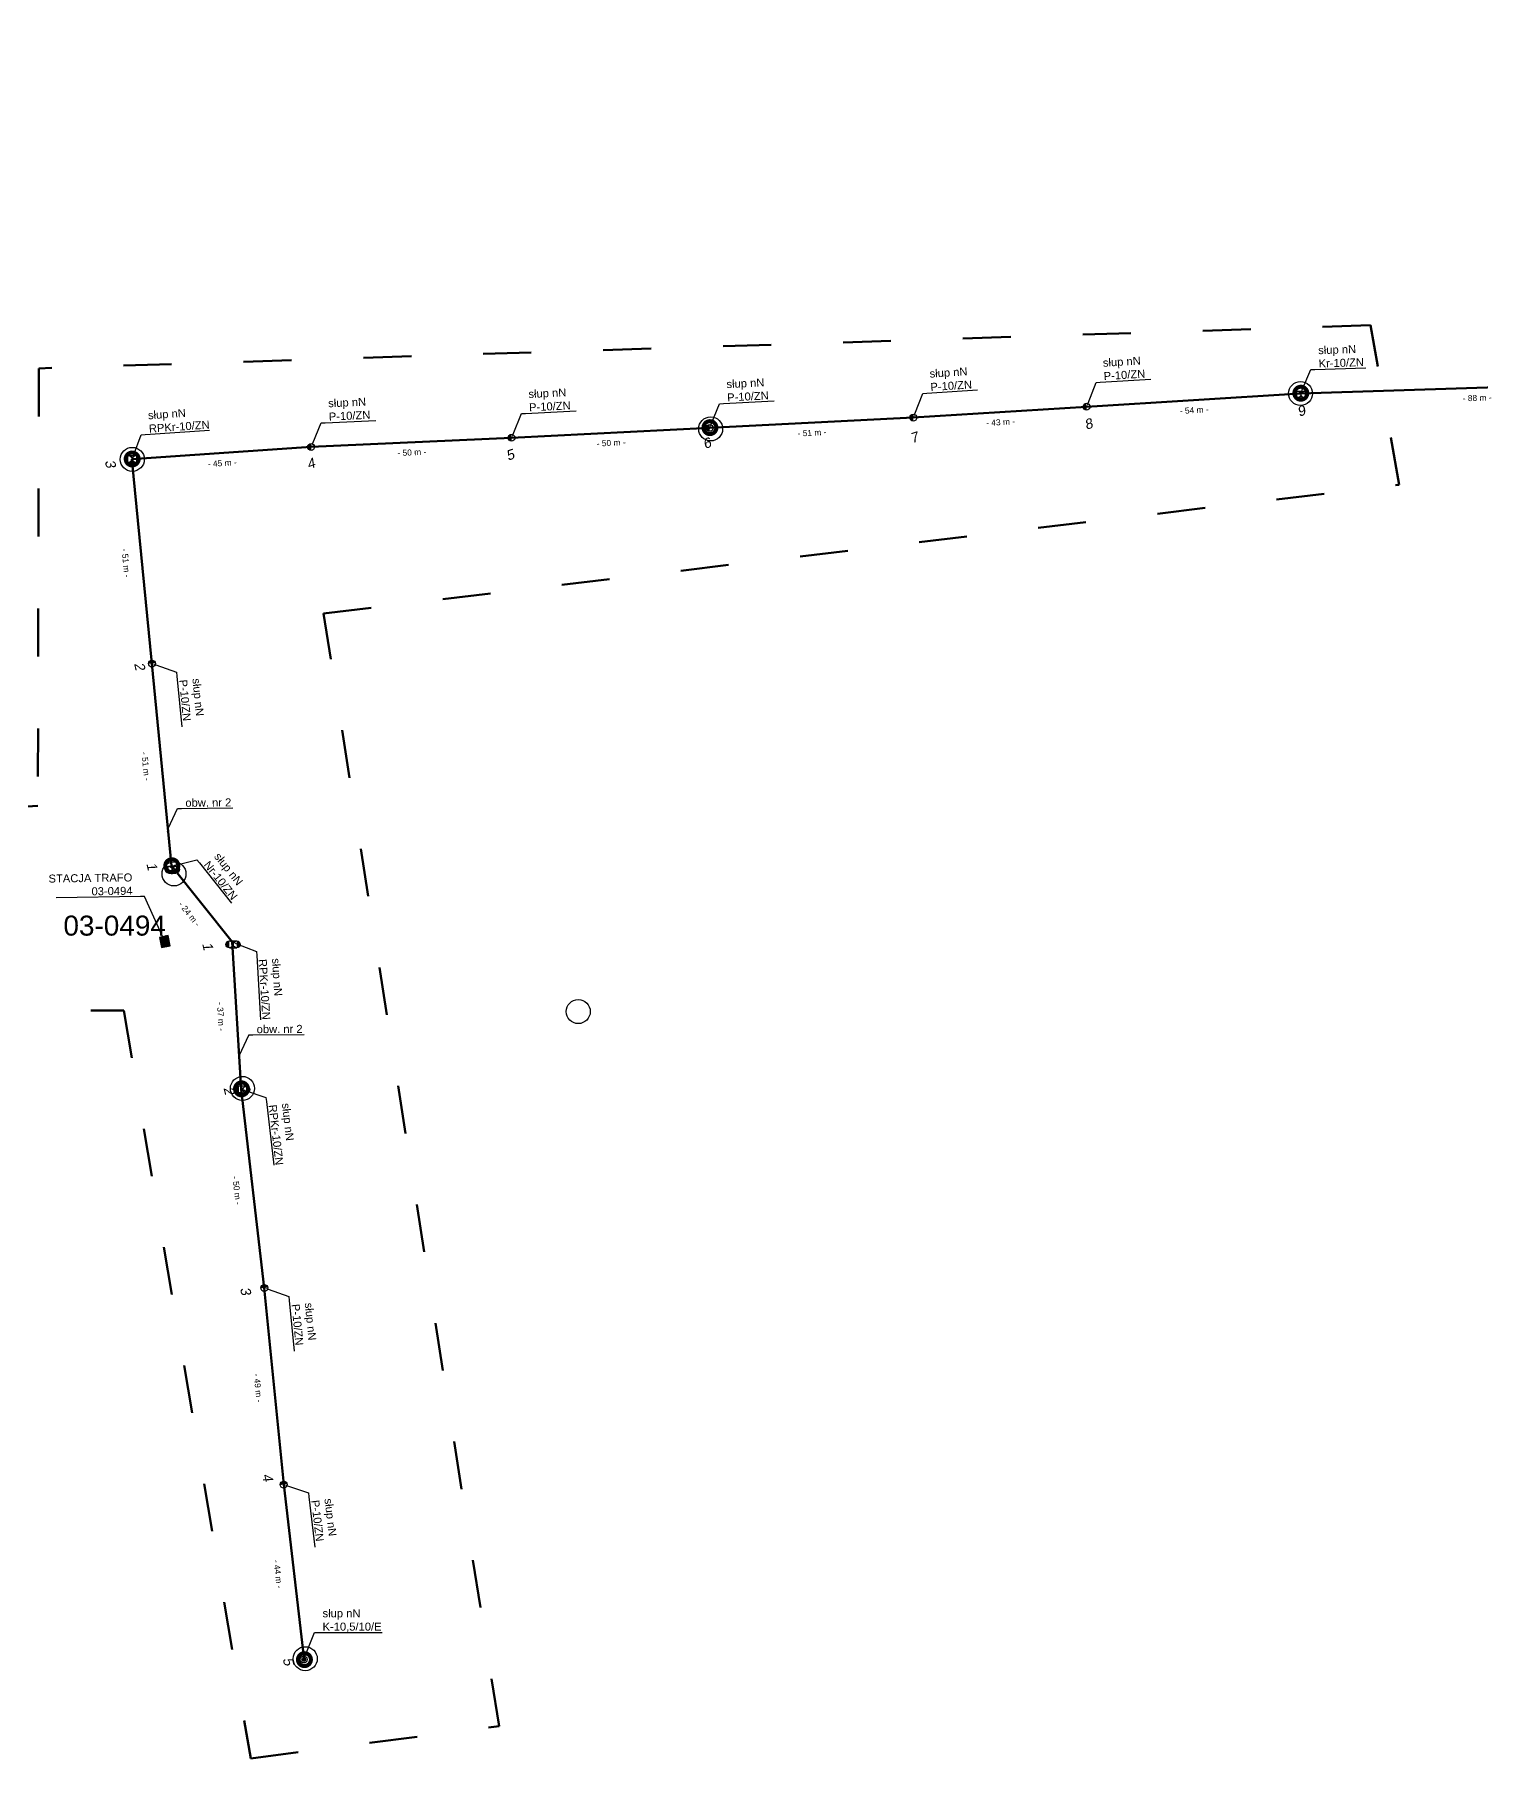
# Model space of a CAD drawing. Header units: metres. Extents: x 5772289 to 7530543, y 5762751 to 5793884.
# Drawn here: x 7526562.9 to 7526924.7, y 5786928.1 to 5787359 of the extents above; entities that cross this region are included whole.
import ezdxf
from ezdxf import colors
from ezdxf.entities.mleader import LeaderData, LeaderLine
from ezdxf.enums import TextEntityAlignment as Align
from ezdxf.math import Vec2, Vec3

# ---------------------------------------------------------------- set-up
doc = ezdxf.new("R2010")
doc.units = ezdxf.units.M
doc.linetypes.add('GCAD_ISO03W100', pattern=[30, 12, -18])
for name, color, linetype, lineweight in [('!tele', 30, 'Continuous', 50), ('!trafo', 6, 'GCAD_ISO03W100', 50), ('00_Mufa', 3, 'Continuous', 30), ('_MM LINIA Sn', 40, 'Continuous', 30), ('_numery', 7, 'Continuous', 40), ('trafo otwock2|Survey_Point_Text_Name', 7, 'Continuous', 0)]:
    doc.layers.add(name, color=color, linetype=linetype, lineweight=lineweight)
doc.layers.add('_arkusze model', color=7, linetype='Continuous', lineweight=50, plot=False)
for name, color, linetype in [('_MM mufy', 3, 'Continuous'), ('_MM opisy', 7, 'Continuous'), ('_MM slupy', 5, 'Continuous'), ('_mm trafo', 3, 'Continuous'), ('DIM', 7, 'Continuous')]:
    doc.layers.add(name, color=color, linetype=linetype)
doc.styles.get("Standard").update_dxf_attribs({"font": 'arial.ttf'})
doc.dimstyles.new('opis linie', dxfattribs={"dimtxt": 1.5, "dimasz": 0.18, "dimexe": 0.18, "dimexo": 0.0625, "dimgap": 2.5, "dimtad": 4, "dimdec": 0, "dimzin": 0, "dimdsep": 46, "dimtxsty": 'Standard', "dimcen": 0.09, "dimse1": 1, "dimse2": 1, "dimsd1": 1, "dimsd2": 1, "dimclrt": 256, "dimadec": 0, "dimazin": 0, "dimtfac": 1, "dimtdec": 0, "dimtofl": 0, "dimtmove": 0, "dimatfit": 3, "dimfxl": 1, "dimtfill": 1, "dimtolj": 1, "dimtzin": 0, "dimarcsym": 0})

# ---------------------------------------------------------------- blocks, each defined once
blk = doc.blocks.new('trafo')
at = {"layer": '_mm trafo'}
h = blk.add_hatch(color=256, dxfattribs=at)
h.dxf.hatch_style = 1
h.paths.add_polyline_path([(-1.15, 1.02), (-0.52, -1.51), (1.64, -0.96), (1.01, 1.59)])
at = {"layer": '_MM LINIA Sn', "color": 2, "lineweight": 60}
for p, q in [((0.58, 0.02), (-0.43, 0.9)), ((-0.32, -0.23), (0.58, 0.02)), ((0.58, -0.92), (-0.32, -0.23)), ((0.55, -0.72), (0.41, -0.9)), ((0.41, -0.9), (0.58, -0.92)), ((0.58, -0.92), (0.55, -0.72))]:
    blk.add_line(p, q, dxfattribs=at)
at = {"layer": '_mm trafo', "flags": 128}
blk.add_lwpolyline([(-0.52, -1.52), (1.64, -0.96), (0.98, 1.58), (-1.17, 0.99), (-0.52, -1.52)], close=True, dxfattribs=at)
blk = doc.blocks.new('ZN')
at = {"layer": '_MM slupy', "transparency": 33554687}
h = blk.add_hatch(color=256, dxfattribs=at)
h.dxf.hatch_style = 1
h.paths.add_polyline_path([(0, -0.86), (0, 0.86, 1)])
at = {"layer": '_MM slupy'}
blk.add_circle((0, 0), 0.857, dxfattribs=at)
blk = doc.blocks.new('trafo otwock2|NULL-flatten-264')
at = {"color": 2, "linetype": 'Continuous', "lineweight": 0}
blk.add_point((0, 0), dxfattribs=at)
blk = doc.blocks.new('trafo otwock2-flatten-1')
at = {"layer": '!tele'}
blk.add_blockref('trafo otwock2|NULL-flatten-264', (7526595.72705, 5787133.78803), dxfattribs=at)
at = {"layer": 'trafo otwock2|Survey_Point_Text_Name', "color": 3, "linetype": 'Continuous', "lineweight": 53}
blk.add_text('03-0494', height=5, dxfattribs=at).set_placement((7526595.72705, 5787133.78803), align=Align.RIGHT)
blk = doc.blocks.new('*D3182')
at = {"layer": 'DIM', "insert": (7526585.73, 5787226.93), "char_height": 1.5, "attachment_point": 5, "rotation": 275.5948, "bg_fill": 3, "box_fill_scale": 1.1, "bg_fill_color": 9, "bg_fill_true_color": 13158600, "bg_fill_transparency": 0}
blk.add_mtext('\\A1;- 51 m -', dxfattribs=at)
blk = doc.blocks.new('*D3183')
at = {"layer": 'DIM', "insert": (7526590.69, 5787176.1), "char_height": 1.5, "attachment_point": 5, "rotation": 275.5424, "bg_fill": 3, "box_fill_scale": 1.1, "bg_fill_color": 9, "bg_fill_true_color": 13158600, "bg_fill_transparency": 0}
blk.add_mtext('\\A1;- 51 m -', dxfattribs=at)
blk = doc.blocks.new('*D3184')
at = {"layer": 'DIM', "insert": (7526601.6, 5787139.2), "char_height": 1.5, "attachment_point": 5, "rotation": 308.6488, "bg_fill": 3, "box_fill_scale": 1.1, "bg_fill_color": 9, "bg_fill_true_color": 13158600, "bg_fill_transparency": 0}
blk.add_mtext('\\A1;- 24 m -', dxfattribs=at)
blk = doc.blocks.new('*D3185')
at = {"layer": 'DIM', "insert": (7526609.43, 5787113.57), "char_height": 1.5, "attachment_point": 5, "rotation": 273.5133, "bg_fill": 3, "box_fill_scale": 1.1, "bg_fill_color": 9, "bg_fill_true_color": 13158600, "bg_fill_transparency": 0}
blk.add_mtext('\\A1;- 37 m -', dxfattribs=at)
blk = doc.blocks.new('*D3186')
at = {"layer": 'DIM', "insert": (7526613.47, 5787070.1), "char_height": 1.5, "attachment_point": 5, "rotation": 276.6222, "bg_fill": 3, "box_fill_scale": 1.1, "bg_fill_color": 9, "bg_fill_true_color": 13158600, "bg_fill_transparency": 0}
blk.add_mtext('\\A1;- 50 m -', dxfattribs=at)
blk = doc.blocks.new('*D3187')
at = {"layer": 'DIM', "insert": (7526618.76, 5787020.74), "char_height": 1.5, "attachment_point": 5, "rotation": 275.6253, "bg_fill": 3, "box_fill_scale": 1.1, "bg_fill_color": 9, "bg_fill_true_color": 13158600, "bg_fill_transparency": 0}
blk.add_mtext('\\A1;- 49 m -', dxfattribs=at)
blk = doc.blocks.new('*D3188')
at = {"layer": 'DIM', "insert": (7526623.77, 5786974.19), "char_height": 1.5, "attachment_point": 5, "rotation": 276.6629, "bg_fill": 3, "box_fill_scale": 1.1, "bg_fill_color": 9, "bg_fill_true_color": 13158600, "bg_fill_transparency": 0}
blk.add_mtext('\\A1;- 44 m -', dxfattribs=at)
blk = doc.blocks.new('*D3310')
at = {"layer": 'DIM', "insert": (7526923.64, 5787268.19), "char_height": 1.5, "attachment_point": 5, "rotation": 1.8236, "bg_fill": 3, "box_fill_scale": 1.1, "bg_fill_color": 9, "bg_fill_true_color": 13158600, "bg_fill_transparency": 0}
blk.add_mtext('\\A1;- 88 m -', dxfattribs=at)
blk = doc.blocks.new('*D3311')
at = {"layer": 'DIM', "insert": (7526852.88, 5787265.14), "char_height": 1.5, "attachment_point": 5, "rotation": 3.5425, "bg_fill": 3, "box_fill_scale": 1.1, "bg_fill_color": 9, "bg_fill_true_color": 13158600, "bg_fill_transparency": 0}
blk.add_mtext('\\A1;- 54 m -', dxfattribs=at)
blk = doc.blocks.new('*D3312')
at = {"layer": 'DIM', "insert": (7526804.46, 5787262.12), "char_height": 1.5, "attachment_point": 5, "rotation": 3.5884, "bg_fill": 3, "box_fill_scale": 1.1, "bg_fill_color": 9, "bg_fill_true_color": 13158600, "bg_fill_transparency": 0}
blk.add_mtext('\\A1;- 43 m -', dxfattribs=at)
blk = doc.blocks.new('*D3313')
at = {"layer": 'DIM', "insert": (7526757.3, 5787259.47), "char_height": 1.5, "attachment_point": 5, "rotation": 2.898, "bg_fill": 3, "box_fill_scale": 1.1, "bg_fill_color": 9, "bg_fill_true_color": 13158600, "bg_fill_transparency": 0}
blk.add_mtext('\\A1;- 51 m -', dxfattribs=at)
blk = doc.blocks.new('*D3314')
at = {"layer": 'DIM', "insert": (7526707.07, 5787256.95), "char_height": 1.5, "attachment_point": 5, "rotation": 2.8518, "bg_fill": 3, "box_fill_scale": 1.1, "bg_fill_color": 9, "bg_fill_true_color": 13158600, "bg_fill_transparency": 0}
blk.add_mtext('\\A1;- 50 m -', dxfattribs=at)
blk = doc.blocks.new('*D3315')
at = {"layer": 'DIM', "insert": (7526657.23, 5787254.57), "char_height": 1.5, "attachment_point": 5, "rotation": 2.614, "bg_fill": 3, "box_fill_scale": 1.1, "bg_fill_color": 9, "bg_fill_true_color": 13158600, "bg_fill_transparency": 0}
blk.add_mtext('\\A1;- 50 m -', dxfattribs=at)
blk = doc.blocks.new('*D3316')
at = {"layer": 'DIM', "insert": (7526609.81, 5787251.89), "char_height": 1.5, "attachment_point": 5, "rotation": 3.9266, "bg_fill": 3, "box_fill_scale": 1.1, "bg_fill_color": 9, "bg_fill_true_color": 13158600, "bg_fill_transparency": 0}
blk.add_mtext('\\A1;- 45 m -', dxfattribs=at)
blk = doc.blocks.new('R')
at = {"layer": '_MM slupy', "transparency": 33554687}
h = blk.add_hatch(color=256, dxfattribs=at)
h.dxf.hatch_style = 1
h.paths.add_polyline_path([(-0.93, -0.86), (-0.93, 0.86, 1)])
h = blk.add_hatch(color=256, dxfattribs=at)
h.dxf.hatch_style = 1
h.paths.add_polyline_path([(0.93, 0.86), (0.93, -0.86, 1)])
at = {"layer": '_MM slupy'}
for points in [[(-0.93, 0.86), (0.93, 0.86)], [(-0.93, -0.86), (0.93, -0.86)]]:
    blk.add_lwpolyline(points, dxfattribs=at)
for centre in [(-0.93, 0), (0.93, 0)]:
    blk.add_circle(centre, 0.857, dxfattribs=at)
blk = doc.blocks.new('E')
at = {"layer": '_MM slupy'}
h = blk.add_hatch(color=256, dxfattribs=at)
h.dxf.hatch_style = 1
h.paths.add_polyline_path([(0.27, 0.37, 1), (-0.27, -0.37, 1)])
for radius in [0.857, 0.457]:
    blk.add_circle((0, 0), radius, dxfattribs=at)
blk = doc.blocks.new('mufa')
at = {"layer": '_MM mufy'}
h = blk.add_hatch(color=256, dxfattribs=at)
h.dxf.hatch_style = 1
h.paths.add_polyline_path([(2.15, 0.12, 1), (-2.1, -0.05, 1)])
h.paths.add_polyline_path([(-1.1, -0.01, -1), (1.15, 0.08, -1)], flags=16)
h.paths.add_polyline_path([(-0.83, 0, -1), (0.88, 0.07, -1)], flags=0)
blk = doc.blocks.new('q')
at = {"layer": '_MM slupy'}
blk.add_blockref('ZN', (0, 0), dxfattribs=at)
at = {"layer": '_MM opisy'}
ml = blk.add_multileader_mtext('Standard', dxfattribs=at)
ml.set_content('\\pxql;słup nN\\PP-10/ZN', color=256)
ml.set_leader_properties()
ml.build(insert=Vec2(0, 0))
ml.multileader.update_dxf_attribs({"has_text_frame": 1, "text_left_attachment_type": 5, "text_right_attachment_type": 5, "dogleg_length": 1, "arrow_head_size": 1})
ctx = ml.context
ctx.base_point, ctx.char_height, ctx.arrow_head_size, ctx.landing_gap_size, ctx.plane_origin = Vec3(3.75, 5.9), 2, 1, 1, Vec3(1.72, -1.42)
ctx.left_attachment, ctx.right_attachment = 5, 5
notes = []
notes.append((ctx, [(0, (1, 1, 0), (2.75, 5.9), (1, 0), 1, [(0, [(0, 0), (2.75, 5.9)], 0, [])])]))
ctx.mtext.insert, ctx.mtext.flow_direction = Vec3(4.75, 11.7), 5
ctx.mtext.has_bg_fill, ctx.mtext.bg_color, ctx.mtext.bg_scale_factor, ctx.mtext.bg_transparency, ctx.mtext.use_window_bg_color = 1, -1023410175, 1, 0, 1
for ctx, leaders in notes:
    for number, flags, end, landing, length, lines in leaders:
        leader = LeaderData()
        leader.index, (leader.has_last_leader_line, leader.has_dogleg_vector, leader.attachment_direction) = number, flags
        leader.last_leader_point, leader.dogleg_vector, leader.dogleg_length = Vec3(end), Vec3(landing), length
        for number, points, colour, breaks in lines:
            line = LeaderLine()
            line.index, line.vertices, line.color, line.breaks = number, Vec3.list(points), colors.encode_raw_color(colour), breaks
            leader.lines.append(line)
        ctx.leaders.append(leader)

msp = doc.modelspace()

# ---------------------------------------------------------------- linework, layer by layer
at = {"layer": '!trafo'}
msp.add_lwpolyline([(7525815.72, 5787043.96), (7525887.16, 5787046.9), (7525883.11, 5787090.11), (7525970.2, 5787068.5), (7526299.95, 5787117.07), (7526326.53, 5787111.72), (7526323.27, 5787089.8), (7526251.91, 5787066.89), (7526257.22, 5787042.3), (7526328.46, 5787043.2), (7526339.54, 5786972.53), (7526369.07, 5786978.59), (7526366.96, 5787113.61), (7526585.2, 5787115.09), (7526616.93, 5786928.09), (7526679.04, 5786936.19), (7526635.16, 5787214.32), (7526904.13, 5787246.48), (7526896.99, 5787286.34), (7526563.96, 5787275.58), (7526563.71, 5787166.21), (7525958.83, 5787130.43), (7525802.21, 5787171.61)], close=True, dxfattribs=at)
at = {"layer": '00_Mufa'}
for centre in [(7526879.48, 5787269.3), (7526731.96, 5787260.44), (7526587.32, 5787252.84), (7526597.75, 5787149.21), (7526698.85, 5787114.79), (7526614.86, 5787095.59), (7526630.58, 5786953.04)]:
    msp.add_circle(centre, 3, dxfattribs=at)

# ---------------------------------------------------------------- block references
at = {"layer": '_arkusze model', "rotation": 357.3066721443945}
msp.add_blockref('trafo', (7526595.21, 5787132.27), dxfattribs=at)

# ---------------------------------------------------------------- next in the draw order: block references
for p, rotation in [((7526825.96, 5787265.99), 3.542457590363437), ((7526731.71, 5787260.7), 2.898036993668988), ((7526782.64, 5787263.27), 3.58843708332339), ((7526632.05, 5787255.94), 2.614023247732805), ((7526682.17, 5787258.23), 2.851792204320078), ((7526592.23, 5787201.79), 275.5423767730491), ((7526620.34, 5787045.71), 275.6252840398977), ((7526625.18, 5786996.56), 276.6628739972517)]:
    msp.add_blockref('q', p, dxfattribs=dict(rotation=rotation))

# ---------------------------------------------------------------- next in the draw order: leaders
at = {"layer": '_mm trafo', "color": 3}
ml = msp.add_multileader_mtext('Standard', dxfattribs=at)
ml.set_content('STACJA TRAFO\\P03-0494', color=3)
ml.set_leader_properties()
ml.build(insert=Vec2(0, 0))
ml.multileader.update_dxf_attribs({"has_text_frame": 1, "text_left_attachment_type": 5, "text_right_attachment_type": 5, "dogleg_length": 1, "arrow_head_size": 1.5})
ctx = ml.context
ctx.base_point, ctx.char_height, ctx.arrow_head_size, ctx.plane_origin, ctx.plane_x_axis, ctx.plane_y_axis = Vec3(7526564.69, 5787143.18), 2, 1.5, Vec3(7526599.35, 5787100.18), Vec3(0.999891, 0.014731), Vec3(-0.014731, 0.999891)
ctx.left_attachment, ctx.right_attachment, ctx.text_align_type, ctx.attachment_type = 5, 5, 2, 2
notes = []
notes.append((ctx, [(0, (1, 1, 0), (7526590.39, 5787143.56), (-0.999891, -0.014731), 1, [(0, [(7526596.11, 5787130.99)], 0, [])])]))
ctx.mtext.insert, ctx.mtext.text_direction, ctx.mtext.rotation, ctx.mtext.alignment, ctx.mtext.flow_direction = Vec3(7526587.31, 5787149.34), Vec3(0.999891, 0.014731), 6.129723, 3, 5
ctx.mtext.has_bg_fill, ctx.mtext.bg_color, ctx.mtext.bg_scale_factor, ctx.mtext.bg_transparency, ctx.mtext.use_window_bg_color = 1, -1073741824, 1, 0, 1
for ctx, leaders in notes:
    for number, flags, end, landing, length, lines in leaders:
        leader = LeaderData()
        leader.index, (leader.has_last_leader_line, leader.has_dogleg_vector, leader.attachment_direction) = number, flags
        leader.last_leader_point, leader.dogleg_vector, leader.dogleg_length = Vec3(end), Vec3(landing), length
        for number, points, colour, breaks in lines:
            line = LeaderLine()
            line.index, line.vertices, line.color, line.breaks = number, Vec3.list(points), colors.encode_raw_color(colour), breaks
            leader.lines.append(line)
        ctx.leaders.append(leader)

# ---------------------------------------------------------------- next in the draw order: linework, layer by layer
at = {"layer": '!tele'}
for points in [[(7526587.23, 5787252.86), (7526632.05, 5787255.94), (7526682.17, 5787258.23), (7526731.71, 5787260.7), (7526782.64, 5787263.27), (7526825.96, 5787265.99), (7526879.48, 5787269.3), (7526967.64, 5787272.11), (7527024.17, 5787275.61), (7527077.15, 5787279.59), (7527122.43, 5787282.55), (7527175.91, 5787286.19), (7527222.01, 5787288.89), (7527255.91, 5787317.02), (7527263.32, 5787370.85), (7527270.47, 5787422.26), (7527277.91, 5787474.38)], [(7526587.23, 5787252.86), (7526592.23, 5787201.79), (7526597.14, 5787151.19), (7526612.31, 5787132.22), (7526614.57, 5787095.41), (7526620.34, 5787045.71), (7526625.18, 5786996.56), (7526630.3, 5786952.74)]]:
    msp.add_lwpolyline(points, dxfattribs=at)

# ---------------------------------------------------------------- next in the draw order: block references
msp.add_blockref('trafo otwock2-flatten-1', (0, 0), dxfattribs=at)

# ---------------------------------------------------------------- next in the draw order: dimensions: what is measured, and where the dimension line sits
at = {"layer": 'DIM'}
for p1, p2, picture, middle in [((7526967.64, 5787272.11), (7526879.48, 5787269.3), '*D3310', (7526923.64, 5787268.19)), ((7526587.23, 5787252.86), (7526592.23, 5787201.79), '*D3182', (7526585.73, 5787226.93))]:
    dim = msp.add_aligned_dim(p1=p1, p2=p2, distance=-0.75, dimstyle='opis linie', override={"dimpost": '- <> m -'}, dxfattribs=at)
    dim.commit()
    dim.dimension.update_dxf_attribs({"geometry": picture, "text_midpoint": middle})

# ---------------------------------------------------------------- next in the draw order: texts
at = {"layer": '_numery', "oblique": 10}
msp.add_text('3', height=2.5, rotation=283.1784, dxfattribs=at).set_placement((7526580.43, 5787252.42))

# ---------------------------------------------------------------- next in the draw order: dimensions: what is measured, and where the dimension line sits
at = {"layer": 'DIM'}
for p1, p2, picture, middle in [((7526879.48, 5787269.3), (7526825.96, 5787265.99), '*D3311', (7526852.88, 5787265.14)), ((7526592.23, 5787201.79), (7526597.14, 5787151.19), '*D3183', (7526590.69, 5787176.1))]:
    dim = msp.add_aligned_dim(p1=p1, p2=p2, distance=-0.75, dimstyle='opis linie', override={"dimpost": '- <> m -'}, dxfattribs=at)
    dim.commit()
    dim.dimension.update_dxf_attribs({"geometry": picture, "text_midpoint": middle})

# ---------------------------------------------------------------- next in the draw order: texts
at = {"layer": '_numery', "oblique": 10}
for s, rotation, p in [('9', 18.1481, (7526879.12, 5787263.47)), ('2', 283.1784, (7526587.75, 5787201.79)), ('1', 283.1784, (7526590.82, 5787151.78))]:
    msp.add_text(s, height=2.5, rotation=rotation, dxfattribs=at).set_placement(p)

# ---------------------------------------------------------------- next in the draw order: dimensions: what is measured, and where the dimension line sits
at = {"layer": 'DIM'}
for p1, p2, picture, middle in [((7526825.96, 5787265.99), (7526782.64, 5787263.27), '*D3312', (7526804.46, 5787262.12)), ((7526597.14, 5787151.19), (7526612.31, 5787132.22), '*D3184', (7526601.6, 5787139.2))]:
    dim = msp.add_aligned_dim(p1=p1, p2=p2, distance=-0.75, dimstyle='opis linie', override={"dimpost": '- <> m -'}, dxfattribs=at)
    dim.commit()
    dim.dimension.update_dxf_attribs({"geometry": picture, "text_midpoint": middle})

# ---------------------------------------------------------------- next in the draw order: leaders
at = {"layer": '_MM opisy'}
ml = msp.add_multileader_mtext('Standard', dxfattribs=at)
ml.set_content('\\pxql;słup nN\\PKr-10/ZN', color=256)
ml.set_leader_properties()
ml.build(insert=Vec2(0, 0))
ml.multileader.update_dxf_attribs({"has_text_frame": 1, "text_left_attachment_type": 5, "text_right_attachment_type": 5, "dogleg_length": 1, "arrow_head_size": 1})
ctx = ml.context
ctx.base_point, ctx.char_height, ctx.arrow_head_size, ctx.landing_gap_size, ctx.plane_origin, ctx.plane_x_axis, ctx.plane_y_axis = Vec3(7526883.05, 5787275.32), 2, 1, 1, Vec3(7526881.25, 5787267.94), Vec3(0.999494, 0.031823), Vec3(-0.031823, 0.999494)
ctx.left_attachment, ctx.right_attachment = 5, 5
notes = []
notes.append((ctx, [(0, (1, 1, 0), (7526882.05, 5787275.29), (0.999494, 0.031823), 1, [(0, [(7526879.48, 5787269.3), (7526882.05, 5787275.29)], 0, [])])]))
ctx.mtext.insert, ctx.mtext.text_direction, ctx.mtext.flow_direction = Vec3(7526883.86, 5787281.12), Vec3(0.999494, 0.031823), 5
ctx.mtext.has_bg_fill, ctx.mtext.bg_color, ctx.mtext.bg_scale_factor, ctx.mtext.bg_transparency, ctx.mtext.use_window_bg_color = 1, -1023410175, 1, 0, 1
at = {"layer": '_MM opisy', "color": 1}
ml = msp.add_multileader_mtext('Standard', dxfattribs=at)
ml.set_content('\\pxql;obw. nr 2', color=1)
ml.set_leader_properties()
ml.build(insert=Vec2(0, 0))
ml.multileader.update_dxf_attribs({"has_text_frame": 1, "text_left_attachment_type": 5, "text_right_attachment_type": 5, "dogleg_length": 1, "arrow_head_size": 1})
ctx = ml.context
ctx.base_point, ctx.char_height, ctx.arrow_head_size, ctx.landing_gap_size, ctx.plane_origin, ctx.plane_x_axis, ctx.plane_y_axis = Vec3(7526599.6, 5787165.59), 2, 1, 1, Vec3(7526597.62, 5787158.21), Vec3(0.999968, 0.008053), Vec3(-0.008053, 0.999968)
ctx.left_attachment, ctx.right_attachment = 5, 5
notes.append((ctx, [(0, (1, 1, 0), (7526598.6, 5787165.58), (0.999968, 0.008053), 1, [(0, [(7526595.89, 5787159.62), (7526598.6, 5787165.54)], 0, [])])]))
ctx.mtext.insert, ctx.mtext.text_direction, ctx.mtext.flow_direction = Vec3(7526600.58, 5787168), Vec3(0.999968, 0.008053), 5
ctx.mtext.has_bg_fill, ctx.mtext.bg_color, ctx.mtext.bg_scale_factor, ctx.mtext.bg_transparency, ctx.mtext.use_window_bg_color = 1, -1023410175, 1, 0, 1
for ctx, leaders in notes:
    for number, flags, end, landing, length, lines in leaders:
        leader = LeaderData()
        leader.index, (leader.has_last_leader_line, leader.has_dogleg_vector, leader.attachment_direction) = number, flags
        leader.last_leader_point, leader.dogleg_vector, leader.dogleg_length = Vec3(end), Vec3(landing), length
        for number, points, colour, breaks in lines:
            line = LeaderLine()
            line.index, line.vertices, line.color, line.breaks = number, Vec3.list(points), colors.encode_raw_color(colour), breaks
            leader.lines.append(line)
        ctx.leaders.append(leader)

# ---------------------------------------------------------------- next in the draw order: block references
at = {"color": 5, "lineweight": 70}
msp.add_blockref('mufa', (7526879.52, 5787269.33), dxfattribs=at)
msp.add_blockref('R', (7526879.58, 5787269.05))

# ---------------------------------------------------------------- next in the draw order: texts
at = {"layer": '_numery', "oblique": 10}
msp.add_text('8', height=2.5, rotation=18.1481, dxfattribs=at).set_placement((7526825.9, 5787260.21))

# ---------------------------------------------------------------- next in the draw order: dimensions: what is measured, and where the dimension line sits
at = {"layer": 'DIM'}
for p1, p2, picture, middle in [((7526782.64, 5787263.27), (7526731.71, 5787260.7), '*D3313', (7526757.3, 5787259.47)), ((7526612.31, 5787132.22), (7526614.57, 5787095.41), '*D3185', (7526609.43, 5787113.57))]:
    dim = msp.add_aligned_dim(p1=p1, p2=p2, distance=-0.75, dimstyle='opis linie', override={"dimpost": '- <> m -'}, dxfattribs=at)
    dim.commit()
    dim.dimension.update_dxf_attribs({"geometry": picture, "text_midpoint": middle})

# ---------------------------------------------------------------- next in the draw order: leaders
at = {"layer": '_MM opisy'}
ml = msp.add_multileader_mtext('Standard', dxfattribs=at)
ml.set_content('\\pxql;słup nN\\PNr-10/ZN', color=256)
ml.set_leader_properties()
ml.build(insert=Vec2(0, 0))
ml.multileader.update_dxf_attribs({"has_text_frame": 1, "text_left_attachment_type": 5, "text_right_attachment_type": 5, "dogleg_length": 1, "arrow_head_size": 1})
ctx = ml.context
ctx.base_point, ctx.char_height, ctx.arrow_head_size, ctx.landing_gap_size, ctx.plane_origin, ctx.plane_x_axis, ctx.plane_y_axis = Vec3(7526604.09, 5787151.94), 2, 1, 1, Vec3(7526597.1, 5787148.96), Vec3(0.624544, -0.780989), Vec3(0.780989, 0.624544)
ctx.left_attachment, ctx.right_attachment = 5, 5
notes = []
notes.append((ctx, [(0, (1, 1, 0), (7526603.47, 5787152.72), (0.624544, -0.780989), 1, [(0, [(7526597.14, 5787151.19), (7526603.47, 5787152.72)], 0, [])])]))
ctx.mtext.insert, ctx.mtext.text_direction, ctx.mtext.flow_direction = Vec3(7526609.22, 5787154.76), Vec3(0.624544, -0.780989), 5
ctx.mtext.has_bg_fill, ctx.mtext.bg_color, ctx.mtext.bg_scale_factor, ctx.mtext.bg_transparency, ctx.mtext.use_window_bg_color = 1, -1023410175, 1, 0, 1
for ctx, leaders in notes:
    for number, flags, end, landing, length, lines in leaders:
        leader = LeaderData()
        leader.index, (leader.has_last_leader_line, leader.has_dogleg_vector, leader.attachment_direction) = number, flags
        leader.last_leader_point, leader.dogleg_vector, leader.dogleg_length = Vec3(end), Vec3(landing), length
        for number, points, colour, breaks in lines:
            line = LeaderLine()
            line.index, line.vertices, line.color, line.breaks = number, Vec3.list(points), colors.encode_raw_color(colour), breaks
            leader.lines.append(line)
        ctx.leaders.append(leader)

# ---------------------------------------------------------------- next in the draw order: block references
at = {"color": 5, "lineweight": 70}
msp.add_blockref('mufa', (7526597.18, 5787151.22), dxfattribs=at)
msp.add_blockref('R', (7526597.32, 5787150.28))

# ---------------------------------------------------------------- next in the draw order: texts
at = {"layer": '_numery', "oblique": 10}
for s, rotation, p in [('7', 18.1481, (7526782.34, 5787256.83)), ('1', 283.6001, (7526604.77, 5787131.79))]:
    msp.add_text(s, height=2.5, rotation=rotation, dxfattribs=at).set_placement(p)

# ---------------------------------------------------------------- next in the draw order: dimensions: what is measured, and where the dimension line sits
at = {"layer": 'DIM'}
for p1, p2, picture, middle in [((7526731.71, 5787260.7), (7526682.17, 5787258.23), '*D3314', (7526707.07, 5787256.95)), ((7526614.57, 5787095.41), (7526620.34, 5787045.71), '*D3186', (7526613.47, 5787070.1))]:
    dim = msp.add_aligned_dim(p1=p1, p2=p2, distance=-0.75, dimstyle='opis linie', override={"dimpost": '- <> m -'}, dxfattribs=at)
    dim.commit()
    dim.dimension.update_dxf_attribs({"geometry": picture, "text_midpoint": middle})

# ---------------------------------------------------------------- next in the draw order: leaders
at = {"layer": '_MM opisy'}
ml = msp.add_multileader_mtext('Standard', dxfattribs=at)
ml.set_content('\\pxql;słup nN\\PRPKr-10/ZN', color=256)
ml.set_leader_properties()
ml.build(insert=Vec2(0, 0))
ml.multileader.update_dxf_attribs({"has_text_frame": 1, "text_left_attachment_type": 5, "text_right_attachment_type": 5, "dogleg_length": 1, "arrow_head_size": 1})
ctx = ml.context
ctx.base_point, ctx.char_height, ctx.arrow_head_size, ctx.landing_gap_size, ctx.plane_origin, ctx.plane_x_axis, ctx.plane_y_axis = Vec3(7526618.43, 5787128.83), 2, 1, 1, Vec3(7526611, 5787130.42), Vec3(0.061281, -0.998121), Vec3(0.998121, 0.061281)
ctx.left_attachment, ctx.right_attachment = 5, 5
notes = []
notes.append((ctx, [(0, (1, 1, 0), (7526618.37, 5787129.83), (0.061281, -0.998121), 1, [(0, [(7526612.31, 5787132.22), (7526618.37, 5787129.83)], 0, [])])]))
ctx.mtext.insert, ctx.mtext.text_direction, ctx.mtext.flow_direction = Vec3(7526624.25, 5787128.19), Vec3(0.061281, -0.998121), 5
ctx.mtext.has_bg_fill, ctx.mtext.bg_color, ctx.mtext.bg_scale_factor, ctx.mtext.bg_transparency, ctx.mtext.use_window_bg_color = 1, -1023410175, 1, 0, 1
for ctx, leaders in notes:
    for number, flags, end, landing, length, lines in leaders:
        leader = LeaderData()
        leader.index, (leader.has_last_leader_line, leader.has_dogleg_vector, leader.attachment_direction) = number, flags
        leader.last_leader_point, leader.dogleg_vector, leader.dogleg_length = Vec3(end), Vec3(landing), length
        for number, points, colour, breaks in lines:
            line = LeaderLine()
            line.index, line.vertices, line.color, line.breaks = number, Vec3.list(points), colors.encode_raw_color(colour), breaks
            leader.lines.append(line)
        ctx.leaders.append(leader)

# ---------------------------------------------------------------- next in the draw order: block references
at = {"color": 5, "lineweight": 70}
msp.add_blockref('mufa', (7526731.75, 5787260.73), dxfattribs=at)
msp.add_blockref('R', (7526612.52, 5787131.6))

# ---------------------------------------------------------------- next in the draw order: texts
at = {"layer": '_numery', "oblique": 10}
msp.add_text('6', height=2.5, rotation=18.1481, dxfattribs=at).set_placement((7526730.49, 5787255.41))

# ---------------------------------------------------------------- next in the draw order: dimensions: what is measured, and where the dimension line sits
at = {"layer": 'DIM'}
for p1, p2, picture, middle in [((7526682.17, 5787258.23), (7526632.05, 5787255.94), '*D3315', (7526657.23, 5787254.57)), ((7526620.34, 5787045.71), (7526625.18, 5786996.56), '*D3187', (7526618.76, 5787020.74))]:
    dim = msp.add_aligned_dim(p1=p1, p2=p2, distance=-0.75, dimstyle='opis linie', override={"dimpost": '- <> m -'}, dxfattribs=at)
    dim.commit()
    dim.dimension.update_dxf_attribs({"geometry": picture, "text_midpoint": middle})

# ---------------------------------------------------------------- next in the draw order: leaders
at = {"layer": '_MM opisy', "color": 1}
ml = msp.add_multileader_mtext('Standard', dxfattribs=at)
ml.set_content('\\pxql;obw. nr 2', color=1)
ml.set_leader_properties()
ml.build(insert=Vec2(0, 0))
ml.multileader.update_dxf_attribs({"has_text_frame": 1, "text_left_attachment_type": 5, "text_right_attachment_type": 5, "dogleg_length": 1, "arrow_head_size": 1})
ctx = ml.context
ctx.base_point, ctx.char_height, ctx.arrow_head_size, ctx.landing_gap_size, ctx.plane_origin, ctx.plane_x_axis, ctx.plane_y_axis = Vec3(7526617.43, 5787108.97), 2, 1, 1, Vec3(7526615.46, 5787101.6), Vec3(0.999968, 0.008053), Vec3(-0.008053, 0.999968)
ctx.left_attachment, ctx.right_attachment = 5, 5
notes = []
notes.append((ctx, [(0, (1, 1, 0), (7526616.43, 5787108.96), (0.999968, 0.008053), 1, [(0, [(7526613.73, 5787103), (7526616.43, 5787108.93)], 0, [])])]))
ctx.mtext.insert, ctx.mtext.text_direction, ctx.mtext.flow_direction = Vec3(7526618.41, 5787111.39), Vec3(0.999968, 0.008053), 5
ctx.mtext.has_bg_fill, ctx.mtext.bg_color, ctx.mtext.bg_scale_factor, ctx.mtext.bg_transparency, ctx.mtext.use_window_bg_color = 1, -1023410175, 1, 0, 1
at = {"layer": '_MM opisy'}
ml = msp.add_multileader_mtext('Standard', dxfattribs=at)
ml.set_content('\\pxql;słup nN\\PRPKr-10/ZN', color=256)
ml.set_leader_properties()
ml.build(insert=Vec2(0, 0))
ml.multileader.update_dxf_attribs({"has_text_frame": 1, "text_left_attachment_type": 5, "text_right_attachment_type": 5, "dogleg_length": 1, "arrow_head_size": 1})
ctx = ml.context
ctx.base_point, ctx.char_height, ctx.arrow_head_size, ctx.landing_gap_size, ctx.plane_origin, ctx.plane_x_axis, ctx.plane_y_axis = Vec3(7526620.86, 5787092.36), 2, 1, 1, Vec3(7526613.36, 5787093.54), Vec3(0.115322, -0.993328), Vec3(0.993328, 0.115322)
ctx.left_attachment, ctx.right_attachment = 5, 5
notes.append((ctx, [(0, (1, 1, 0), (7526620.75, 5787093.35), (0.115322, -0.993328), 1, [(0, [(7526614.57, 5787095.41), (7526620.75, 5787093.35)], 0, [])])]))
ctx.mtext.insert, ctx.mtext.text_direction, ctx.mtext.flow_direction = Vec3(7526626.71, 5787092.03), Vec3(0.115322, -0.993328), 5
ctx.mtext.has_bg_fill, ctx.mtext.bg_color, ctx.mtext.bg_scale_factor, ctx.mtext.bg_transparency, ctx.mtext.use_window_bg_color = 1, -1023410175, 1, 0, 1
for ctx, leaders in notes:
    for number, flags, end, landing, length, lines in leaders:
        leader = LeaderData()
        leader.index, (leader.has_last_leader_line, leader.has_dogleg_vector, leader.attachment_direction) = number, flags
        leader.last_leader_point, leader.dogleg_vector, leader.dogleg_length = Vec3(end), Vec3(landing), length
        for number, points, colour, breaks in lines:
            line = LeaderLine()
            line.index, line.vertices, line.color, line.breaks = number, Vec3.list(points), colors.encode_raw_color(colour), breaks
            leader.lines.append(line)
        ctx.leaders.append(leader)

# ---------------------------------------------------------------- next in the draw order: block references
at = {"color": 5, "lineweight": 70}
msp.add_blockref('mufa', (7526614.61, 5787095.44), dxfattribs=at)
msp.add_blockref('R', (7526614.95, 5787095.34))

# ---------------------------------------------------------------- next in the draw order: texts
at = {"layer": '_numery', "oblique": 10}
for s, rotation, p in [('5', 18.1481, (7526681.27, 5787252.49)), ('2', 283.6001, (7526610.12, 5787095.7)), ('3', 283.6001, (7526614.24, 5787045.6))]:
    msp.add_text(s, height=2.5, rotation=rotation, dxfattribs=at).set_placement(p)

# ---------------------------------------------------------------- next in the draw order: dimensions: what is measured, and where the dimension line sits
at = {"layer": 'DIM'}
for p1, p2, picture, middle in [((7526632.05, 5787255.94), (7526587.23, 5787252.86), '*D3316', (7526609.81, 5787251.89)), ((7526625.18, 5786996.56), (7526630.3, 5786952.74), '*D3188', (7526623.77, 5786974.19))]:
    dim = msp.add_aligned_dim(p1=p1, p2=p2, distance=-0.75, dimstyle='opis linie', override={"dimpost": '- <> m -'}, dxfattribs=at)
    dim.commit()
    dim.dimension.update_dxf_attribs({"geometry": picture, "text_midpoint": middle})

# ---------------------------------------------------------------- next in the draw order: texts
at = {"layer": '_numery', "oblique": 10}
for s, rotation, p in [('4', 18.1481, (7526631.42, 5787250.31)), ('4', 283.6001, (7526619.72, 5786999.03)), ('5', 283.6001, (7526624.93, 5786953.02))]:
    msp.add_text(s, height=2.5, rotation=rotation, dxfattribs=at).set_placement(p)

# ---------------------------------------------------------------- next in the draw order: leaders
at = {"layer": '_MM opisy'}
ml = msp.add_multileader_mtext('Standard', dxfattribs=at)
ml.set_content('\\pxql;słup nN\\PRPKr-10/ZN', color=256)
ml.set_leader_properties()
ml.build(insert=Vec2(0, 0))
ml.multileader.update_dxf_attribs({"has_text_frame": 1, "text_left_attachment_type": 5, "text_right_attachment_type": 5, "dogleg_length": 1, "arrow_head_size": 1})
ctx = ml.context
ctx.base_point, ctx.char_height, ctx.arrow_head_size, ctx.landing_gap_size, ctx.plane_origin, ctx.plane_x_axis, ctx.plane_y_axis = Vec3(7526590.57, 5787259.01), 2, 1, 1, Vec3(7526589.04, 5787251.56), Vec3(0.997653, 0.068479), Vec3(-0.068479, 0.997653)
ctx.left_attachment, ctx.right_attachment = 5, 5
notes = []
notes.append((ctx, [(0, (1, 1, 0), (7526589.57, 5787258.94), (0.997653, 0.068479), 1, [(0, [(7526587.23, 5787252.86), (7526589.57, 5787258.94)], 0, [])])]))
ctx.mtext.insert, ctx.mtext.text_direction, ctx.mtext.flow_direction = Vec3(7526591.17, 5787264.83), Vec3(0.997653, 0.068479), 5
ctx.mtext.has_bg_fill, ctx.mtext.bg_color, ctx.mtext.bg_scale_factor, ctx.mtext.bg_transparency, ctx.mtext.use_window_bg_color = 1, -1023410175, 1, 0, 1
ml = msp.add_multileader_mtext('Standard', dxfattribs=at)
ml.set_content('\\pxql;słup nN\\PK-10,5/10/E', color=256)
ml.set_leader_properties()
ml.build(insert=Vec2(0, 0))
ml.multileader.update_dxf_attribs({"has_text_frame": 1, "text_left_attachment_type": 5, "text_right_attachment_type": 5, "dogleg_length": 1, "arrow_head_size": 1})
ctx = ml.context
ctx.base_point, ctx.char_height, ctx.arrow_head_size, ctx.landing_gap_size, ctx.plane_origin = Vec3(7526633.9, 5786959.62), 2, 1, 1, Vec3(7526631.91, 5786951.4)
ctx.left_attachment, ctx.right_attachment = 5, 5
notes.append((ctx, [(0, (1, 1, 0), (7526632.9, 5786959.62), (1, 0), 1, [(0, [(7526630.19, 5786952.82)], 0, [])])]))
ctx.mtext.insert, ctx.mtext.flow_direction = Vec3(7526634.9, 5786965.39), 5
ctx.mtext.has_bg_fill, ctx.mtext.bg_color, ctx.mtext.bg_scale_factor, ctx.mtext.bg_transparency, ctx.mtext.use_window_bg_color = 1, -1023410175, 1, 0, 1
for ctx, leaders in notes:
    for number, flags, end, landing, length, lines in leaders:
        leader = LeaderData()
        leader.index, (leader.has_last_leader_line, leader.has_dogleg_vector, leader.attachment_direction) = number, flags
        leader.last_leader_point, leader.dogleg_vector, leader.dogleg_length = Vec3(end), Vec3(landing), length
        for number, points, colour, breaks in lines:
            line = LeaderLine()
            line.index, line.vertices, line.color, line.breaks = number, Vec3.list(points), colors.encode_raw_color(colour), breaks
            leader.lines.append(line)
        ctx.leaders.append(leader)

# ---------------------------------------------------------------- next in the draw order: block references
at = {"color": 5, "lineweight": 70}
for p in [(7526587.27, 5787252.89), (7526630.34, 5786952.77)]:
    msp.add_blockref('mufa', p, dxfattribs=at)
for name, p in [('R', (7526587.28, 5787252.94)), ('E', (7526630.19, 5786952.82))]:
    msp.add_blockref(name, p)

doc.saveas('drawing.dxf')
